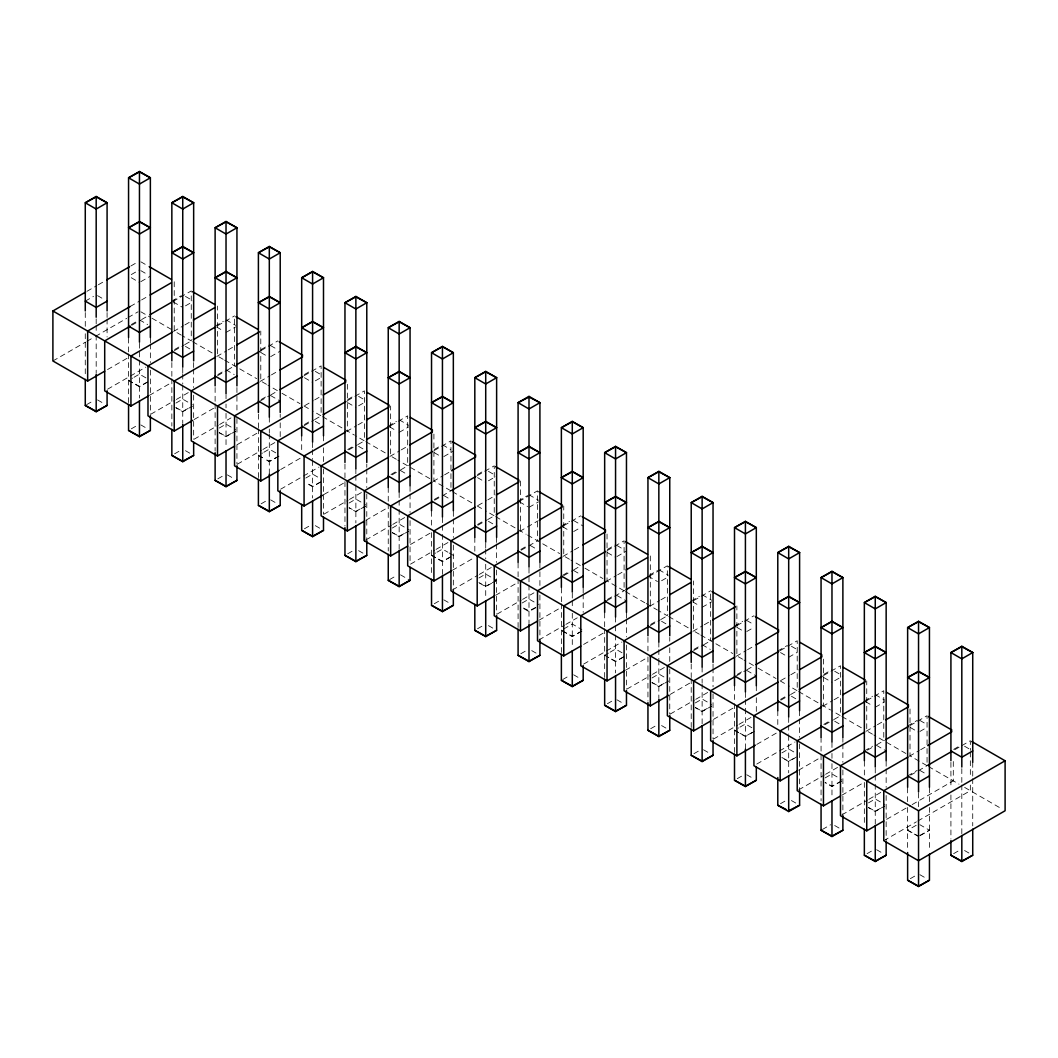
<?xml version="1.0" encoding="UTF-8"?>
<svg xmlns="http://www.w3.org/2000/svg" width="1058" height="1058" viewBox="0 0 1058 1058"><rect width="100%" height="100%" fill="white"/><g stroke="black" fill="none" stroke-linecap="round" stroke-linejoin="round"><path stroke-width="0.75" stroke-dasharray="5 3.75" d="M86.954 291.32L96.886 285.594M98.315 284.774L103.988 281.494M130.954 265.928L138.043 261.829M85.275 301.146L93.461 296.425M131.285 274.591L139.458 269.869M140.833 281.666L150.368 276.164M130.24 306.476L140.172 300.75M141.587 299.93L148.675 295.83M52.9 360.963L85.539 342.118M86.954 341.311L94.056 337.211M95.471 336.391L126.695 318.365M128.111 317.545L138.043 311.806M131.285 324.568L138.095 320.627M171.846 301.146L181.381 295.645M131.655 325.335L140.185 320.415M141.587 319.595L148.689 315.496M172.811 301.57L191.26 290.924L191.26 340.901L182.743 335.981M185.467 305.868L192.292 301.94M107.532 369.573L128.825 357.273M173.512 331.471L183.444 325.732M184.872 324.912L191.961 320.812M174.57 349.55L181.381 345.622M215.118 326.142L223.304 321.42M107.546 389.238L145.859 367.113M174.239 350.727L184.171 345.001M184.872 344.591L191.974 340.491M217.512 325.745L234.545 315.906M86.637 404.645L93.461 400.718M132.647 382.811L128.56 380.444L132.647 378.09M134.009 377.296L139.458 374.148L147.644 378.87M226.028 332.437L235.564 326.922M147.644 382.017L139.458 386.739L134.009 383.591M149.39 395.375L172.11 382.255M216.797 356.453L226.729 350.727M228.144 349.907L235.246 345.807M217.842 374.545L223.304 371.398M261.128 349.55L269.314 344.829M150.818 414.22L174.94 400.294M176.369 399.474L189.131 392.108M217.525 375.722L226.743 370.393M227.457 369.983L235.26 365.473M260.784 350.74L277.831 340.901M131.285 428.847L138.095 424.919M175.932 403.072L182.743 399.144L192.292 404.645M270.676 356.639L280.211 351.124M194.09 419.55L215.382 407.251M260.083 381.449L270.015 375.709M271.43 374.889L277.103 371.609M261.128 399.527L266.576 396.38M304.413 374.545L312.586 369.824M194.103 439.215L218.226 425.29M219.641 424.47L231.001 417.91M260.083 401.114L270.028 395.375M270.729 394.978L277.831 390.878L267.886 385.138M304.069 375.722L321.116 365.883L321.116 415.86L312.586 410.94M174.57 453.842L181.381 449.901M219.218 428.067L226.028 424.126L235.564 429.641M315.324 380.84L320.772 377.693M237.376 444.532L258.668 432.233M304.783 405.611L313.3 400.704M314.715 399.884L321.804 395.785M304.413 424.522L311.224 420.581M347.698 399.527L354.509 395.599M237.389 464.197L261.511 450.272M262.926 449.452L275.702 442.085M304.082 425.7L314.014 419.96M314.715 419.55L321.817 415.45M347.355 400.718L364.388 390.878L364.388 440.855L355.872 435.936M217.842 478.824L223.304 475.677M262.49 457.77L258.403 455.416L262.49 453.049M263.852 452.269L269.314 449.121L278.849 454.623M358.596 405.822L365.42 401.895M278.849 456.196L269.314 461.711L263.852 458.564M280.661 469.527L301.953 457.228M346.64 431.426L356.572 425.686M358.001 424.866L365.089 420.767M347.698 449.505L354.509 445.577M388.246 426.096L396.433 421.375M280.661 489.193L318.987 467.067M348.783 449.862L357.3 444.955M358.001 444.545L365.103 440.445M390.64 425.7L407.674 415.86L407.674 465.837L397.729 460.098M261.128 503.82L266.576 500.672M305.775 478.044L312.586 474.103L320.772 478.824M399.157 432.391L408.692 426.877M320.772 481.972L312.586 486.693L305.775 482.765M323.933 494.509L345.225 482.21M389.926 456.408L399.858 450.682M401.273 449.862L408.375 445.762M390.971 474.5L396.433 471.352M434.256 449.505L441.067 445.577M323.946 514.175L348.069 500.249M349.497 499.429L362.259 492.063M392.068 474.857L399.898 470.334M400.585 469.937L408.401 465.414M433.912 450.695L450.959 440.855L450.959 490.833L433.912 480.993L433.912 431.016M304.413 528.802L311.224 524.874M349.061 503.026L355.872 499.098L365.42 504.6M443.805 456.593L453.34 451.078M365.804 520.311L387.149 507.999M433.211 481.403L443.143 475.664M444.558 474.844L451.66 470.744M434.256 499.482L441.067 495.554M477.542 474.5L485.715 469.778M365.817 539.99L391.354 525.244M392.769 524.424L405.545 517.045M434.626 500.249L451.66 490.423M477.198 475.677L494.245 465.837L494.245 515.815L485.715 510.895M347.698 553.797L354.509 549.856M392.333 528.021L399.157 524.08L408.692 529.595M488.439 480.795L496.625 476.074M410.504 544.486L431.796 532.187M477.912 505.565L486.429 500.659M487.844 499.839L494.932 495.739M477.542 524.477L484.352 520.536M518.089 501.056L527.638 495.554M410.517 564.152L434.64 550.226M436.055 549.406L448.83 542.04M477.912 525.244L487.143 519.914M487.844 519.504L494.946 515.405M519.068 501.479L537.517 490.833L537.517 540.81M389.609 579.572L396.433 575.631M435.618 557.725L431.532 555.371L435.618 553.003M436.98 552.223L442.442 549.076L447.891 552.223M529 507.351L538.548 501.849M450.615 556.944L442.442 561.666L436.98 558.518M452.361 570.288L475.082 557.182M519.769 531.38L538.218 520.721M520.827 549.459L526.276 546.312M561.375 526.051L569.561 521.329M452.374 589.967L477.925 575.221M479.34 574.401L492.115 567.022M521.197 550.226L538.231 540.4M563.755 525.654L580.802 515.815M434.256 603.774L441.067 599.833M478.904 577.999L485.715 574.058L496.625 580.353L485.715 586.648L478.904 582.72M573.648 531.552L580.458 527.625M495.647 595.284L518.354 582.164M563.054 556.363L572.986 550.636M574.401 549.816L580.075 546.536M562.737 575.235L569.561 571.307M607.385 549.459L615.558 544.738M497.075 614.129L521.197 600.203M522.626 599.383L533.973 592.837M563.769 575.631L573 570.302M573.701 569.892L580.802 565.792L570.857 560.052M607.041 550.649L624.088 540.81L624.088 590.787L607.041 580.948L607.041 530.971M477.542 628.756L484.352 624.828M522.189 602.981L529 599.053L538.548 604.554M616.933 556.548L626.468 551.033M535.811 607.702L529 611.643L522.189 607.702M538.932 620.266L561.639 607.16M606.34 581.358L616.272 575.618M617.687 574.798L624.775 570.698M607.385 599.436L614.195 595.509M649.308 575.235L657.481 570.513M538.945 639.945L564.483 625.199M565.898 624.379L577.258 617.819M607.054 600.613L624.789 590.377M648.911 576.451L667.36 565.792L667.36 615.769L658.843 610.85M520.827 653.751L527.638 649.81M581.821 631.123L572.285 636.625L561.375 630.33L572.285 624.035L581.821 629.55M661.567 580.749L669.754 576.028M583.632 644.441L604.925 632.142M649.612 606.34L659.544 600.613M660.972 599.793L668.061 595.694M650.67 624.432L657.481 620.491M691.218 601.01L699.404 596.289M583.646 664.107L621.959 641.994M650.339 625.609L660.271 619.869M660.972 619.459L668.074 615.359M693.612 600.627L710.645 590.787M562.737 679.527L569.561 675.586M604.66 655.325L608.747 657.534L604.66 655.325L608.747 652.958M610.109 652.178L615.558 649.03L623.744 653.751M702.128 607.305L711.664 601.804M623.744 656.899L615.558 661.62L610.109 658.473M625.49 670.243L648.21 657.137M692.897 631.335L702.829 625.595M704.244 624.775L711.346 620.676M693.942 649.414L699.404 646.266M734.503 626.005L742.676 621.284M626.918 689.102L651.04 675.176M652.469 674.356L665.231 666.976M693.625 650.591L702.843 645.261M703.557 644.851L711.36 640.355M736.884 625.609L753.931 615.769M607.385 703.729L614.195 699.788M652.032 677.953L658.843 674.012L665.667 677.953M746.776 631.507L753.587 627.579M670.19 694.418L691.482 682.119M736.183 656.317L746.115 650.591M747.53 649.771L753.203 646.491M737.228 674.409L742.676 671.261M777.789 650.987L787.324 645.486M670.203 714.084L694.326 700.158M695.741 699.338L708.516 691.972M736.183 675.996L746.128 670.256M746.829 669.846L753.931 665.746L743.986 660.007M780.169 650.604L797.216 640.764L797.216 690.742L788.686 685.822M650.67 728.711L657.481 724.783M695.318 702.935L702.128 699.007L711.664 704.509M788.686 657.283L796.872 652.561M713.476 719.4L733.353 707.934M780.883 680.492L789.4 675.573M790.815 674.753L797.904 670.653M780.513 699.391L787.324 695.463M823.798 674.409L831.972 669.688M713.489 739.079L737.611 725.153M739.026 724.333L751.802 716.954M780.897 700.158L790.114 694.828M790.815 694.432L797.917 690.332M823.455 675.586L840.488 665.746L840.488 715.724L831.972 710.804M693.942 753.706L699.404 750.558M738.59 732.652L734.503 730.285L738.59 727.93M739.952 727.137L745.414 723.989L754.949 729.504M834.696 680.704L842.882 675.983M756.761 744.396L778.053 732.096M822.74 706.294L832.672 700.568M834.101 699.748L841.189 695.648M823.798 724.386L830.609 720.445M864.346 700.965L872.533 696.243M756.761 764.061L795.087 741.949M824.883 724.743L833.4 719.824M834.101 719.414L841.203 715.314M866.74 700.581L883.774 690.742L883.774 740.719L873.829 734.979M737.228 778.688L742.676 775.54M781.875 752.912L788.686 748.985L796.872 753.706M875.257 707.26L884.792 701.758M798.618 770.198L821.325 757.092M866.026 731.29L875.958 725.55M877.373 724.73L884.475 720.63M864.346 750.942L872.533 746.221M907.632 725.96L917.167 720.445M798.631 789.876L824.169 775.13M825.597 774.311L838.359 766.931M867.454 750.135L875.971 745.216M876.685 744.806L884.488 740.309M910.012 725.563L927.059 715.724L927.059 765.701L910.012 755.862L910.012 705.884M780.513 803.683L787.324 799.742M825.161 777.908L831.972 773.967L841.52 779.481M919.905 731.462L926.715 727.534M841.52 781.055L831.972 786.557L825.161 782.629M841.904 795.193L863.196 782.894M909.311 756.272L919.243 750.545M920.658 749.725L927.76 745.625M907.632 775.937L917.167 770.422M953.642 749.368L960.452 745.44M841.917 814.858L867.454 800.112M868.869 799.293L881.645 791.926M910.726 775.13L927.76 765.291M954.713 749.738L960.4 746.445M961.815 745.639L970.345 740.719L970.345 750.386M822.436 829.459L830.609 824.737M868.433 802.89L875.257 798.962L884.792 804.464M886.604 819.355L910.726 805.429M912.141 804.609L953.298 780.857M883.774 840.674L916.413 821.828M917.828 821.008L970.345 790.696L970.345 784.242M867.071 853.661L872.533 850.513M918.542 836.534L907.632 830.239L918.542 823.944M919.905 835.754L929.44 830.239L919.905 824.737M910.356 878.643L917.167 874.715M953.642 853.661L960.452 849.719M147.644 381.925L139.458 386.355L134.009 383.393M278.849 456.157L269.314 461.314L263.852 458.365M320.772 481.879L312.586 486.31L305.775 482.62M450.615 556.839L442.442 561.269L436.98 558.32M496.625 580.353L485.715 586.264L478.904 582.574M581.821 631.071L572.285 636.242L561.375 630.33M623.744 656.793L615.558 661.224L610.109 658.274M841.52 781.002L831.972 786.173L825.161 782.484M919.905 835.41L929.44 830.239M535.811 607.385L529 610.797L522.189 607.385M128.56 380.444L132.647 382.665M175.932 407.647L182.743 411.337L192.292 406.179L182.743 411.734L175.932 407.793M219.218 432.643L226.028 436.332L235.564 431.161L226.028 436.716L219.218 432.788M258.403 455.416L262.49 457.625M392.333 532.597L399.157 536.287L408.692 531.116L399.157 536.671L392.333 532.743M431.532 555.371L435.618 557.579M652.032 682.529L658.843 686.219L668.391 681.048L658.843 686.602L652.032 682.675M695.318 707.511L702.128 711.201L711.664 706.03L702.128 711.598L695.318 707.657M734.503 730.285L738.59 732.506M739.952 733.234L745.414 736.196L754.949 731.025L745.414 736.58L739.952 733.432M781.875 757.488L788.686 761.178L796.872 756.748L788.686 761.575L781.875 757.634M868.433 807.466L875.257 811.155L884.792 805.984L875.257 811.552L868.433 807.611M907.632 830.239L918.542 836.151M140.859 261.815L147.803 265.836M140.833 270.65L147.644 274.591M185.467 296.425L193.654 301.146M226.028 319.847L235.564 325.348M270.676 345.622L277.487 349.55M315.324 371.398L320.772 374.545M358.596 396.38L366.782 401.101M399.157 419.801L408.692 425.303M442.442 444.783L450.615 449.505M488.439 471.352L495.263 475.28M529 494.76L538.548 500.275M573.648 520.536L583.183 526.051M616.933 545.531L623.744 549.459M658.843 569.733L668.391 575.235M702.128 594.715L711.664 600.23M746.776 620.491L753.587 624.432M791.424 646.266L796.872 649.414M834.696 671.261L841.52 675.189M875.257 694.67L884.792 700.184M919.905 720.445L926.715 724.386M964.539 746.221L971.363 750.162M131.285 277.738L139.458 282.46M173.208 301.94L182.743 307.442M216.48 326.922L223.304 330.863M261.128 352.698L266.576 355.845M304.413 377.693L312.586 382.414M347.698 402.675L355.872 407.396M389.609 426.877L396.433 430.818M434.256 452.652L441.067 456.593M477.542 477.647L485.715 482.369M519.452 501.849L527.638 506.57M562.737 526.831L569.561 530.772M607.385 552.607L615.558 557.328M647.946 576.028L657.481 581.53M692.58 601.804L699.404 605.731M737.228 627.579L742.676 630.727M780.513 652.561L787.324 656.502M823.798 677.556L831.972 682.278M865.709 701.758L872.533 705.686M910.356 727.534L918.542 732.255M140.859 311.793L150.593 317.413M151.982 318.22L171.449 329.461M181.328 335.161L174.226 331.061L174.226 281.084M192.649 341.694L213.359 353.663M223.185 359.323L217.512 356.043L217.512 306.066M224.613 360.143L256.644 378.645M266.471 384.319L260.784 381.039L260.784 331.061M281.97 393.272L299.93 403.627M304.069 406.021L311.171 410.12M322.492 416.667L354.456 435.116M365.777 441.649L386.487 453.604M396.314 459.278L390.64 455.998L390.64 406.021M410.438 467.438L429.773 478.6M452.335 491.626L473.058 503.582M477.198 505.975L484.299 510.075M495.62 516.621L526.157 534.25M527.585 535.07L559.616 553.559M569.442 559.232L563.755 555.953L563.755 505.975M584.942 568.186L602.901 578.554M625.463 591.581L644.798 602.743M646.187 603.536L657.428 610.03M668.749 616.576L689.459 628.531M699.285 634.205L693.612 630.925L693.612 580.948M700.713 635.025L732.744 653.513M742.571 659.187L736.884 655.907L736.884 605.93M758.07 668.14L776.03 678.509M780.169 680.902L787.271 685.002M798.592 691.535L830.556 709.984M841.877 716.517L862.587 728.486M872.414 734.159L866.74 730.88L866.74 680.902M886.538 742.306L905.873 753.468M928.435 766.495L958.984 784.137M964.658 787.416L1002.323 809.158M97.548 295.645L104.358 299.573M139.458 319.847L147.644 324.568M185.467 346.402L190.929 349.55M226.028 369.824L234.202 374.545M270.676 395.599L280.211 401.101M315.324 421.375L320.772 424.522M358.596 446.357L364.058 449.505M400.519 470.559L407.33 474.5M443.805 495.554L450.615 499.482M488.439 521.329L495.263 525.257M530.362 545.531L537.173 549.459M573.648 570.513L580.458 574.454M616.933 595.509L626.468 601.01M661.567 621.284L667.029 624.432M702.128 644.692L710.302 649.414M746.776 670.468L756.311 675.983M791.424 696.243L796.872 699.391M834.696 721.239L840.158 724.386M876.619 745.44L884.792 750.162M919.905 770.422L926.715 774.363M449.253 553.003L453.34 555.371M964.539 850.513L971.363 854.441M97.548 399.924L104.358 403.865M140.833 424.919L147.644 428.847M185.467 450.695L190.929 453.842M227.391 474.897L234.202 478.824M270.676 499.879L277.487 503.82M315.324 525.654L320.772 528.802M358.596 550.649L364.058 553.797M400.519 574.851L408.692 579.572M443.805 599.833L450.615 603.774M488.439 625.609L495.263 629.55M531.724 650.604L537.173 653.751M573.648 674.806L580.458 678.733M616.933 699.788L623.744 703.729M661.567 725.563L667.029 728.711M703.491 749.765L710.302 753.706M746.776 774.76L753.587 778.688M791.424 800.536L796.872 803.683M834.696 825.518L841.52 829.459M876.619 849.719L883.43 853.661M919.905 874.715L926.715 878.643M972.725 762.355L972.725 777.022M972.725 778.648L972.725 825.901M970.345 752L970.345 777.789M961.815 768.65L961.815 783.317M961.815 784.943L961.815 833.823M953.298 761.509L953.298 780.857M950.917 762.355L950.917 788.422M950.917 794.942L950.917 838.941M929.44 787.879L929.44 802.004M929.44 807.426L929.44 850.883M918.542 792.984L918.542 808.841M907.632 787.879L907.632 802.004M907.632 807.426L907.632 850.883M886.154 761.257L886.154 767.777M886.154 768.875L886.154 787.324M886.154 795.471L886.154 840.568M875.257 768.002L875.257 774.072M875.257 775.17L875.257 783.317M875.257 784.295L875.257 824.486M864.346 761.257L864.346 777.022M864.346 782.444L864.346 825.901M842.882 737.36L842.882 742.253M842.882 743.88L842.882 762.342M842.882 769.946L842.882 813.946M831.972 742.478L831.972 747.9M831.972 753.441L831.972 758.322M831.972 763.651L831.972 797.877M823.455 659.134L823.455 705.884M821.061 737.36L821.061 800.906M799.597 710.751L799.597 717.258M799.597 718.898L799.597 737.347M799.597 743.867L799.597 788.964M788.686 717.483L788.686 724.095M788.686 725.193L788.686 734.318M788.686 735.403L788.686 772.882M777.789 710.751L777.789 727.573M756.311 685.756L756.311 692.276M756.311 697.698L756.311 711.822M745.414 692.501L745.414 699.007M745.414 699.55L745.414 708.344M745.414 708.794L745.414 749.077M734.503 685.756L734.503 702.591M734.503 703.676L734.503 752.569M713.039 664.027L713.039 667.281M713.039 667.823L713.039 686.84M713.039 693.889L713.039 738.987M710.645 594.001L710.645 640.764M702.128 667.069L702.128 673.576M702.128 679.011L702.128 682.714M702.128 683.799L702.128 724.095M691.218 664.027L691.218 677.596M691.218 678.694L691.218 727.573M669.754 637.405L669.754 641.201M669.754 647.721L669.754 661.845M669.754 668.907L669.754 713.991M658.843 642.074L658.843 648.594M658.843 649.572L658.843 659.346M658.843 659.994L658.843 697.923M650.326 555.953L650.326 605.93M647.946 637.405L647.946 650.974M647.946 656.965L647.946 700.951M626.468 612.952L626.468 617.846M626.468 618.943L626.468 636.863M626.468 645.01L626.468 689.009M615.558 617.092L615.558 633.914M615.558 635.012L615.558 672.928M604.66 612.952L604.66 627.619M604.66 628.716L604.66 677.596M583.183 587.97L583.183 592.85M583.183 593.948L583.183 612.41M572.285 593.075L572.285 599.595M572.285 600.693L572.285 607.742M572.285 613.283L572.285 647.946M561.375 587.97L561.375 602.095M561.375 603.721L561.375 652.614M539.911 562.975L539.911 587.415M539.911 595.032L539.911 640.659M529 568.093L529 583.937M529 585.034L529 622.95M520.483 480.993L520.483 530.971M518.089 562.975L518.089 577.113M518.089 578.739L518.089 627.619M496.625 537.451L496.625 542.873M496.625 543.971L496.625 562.433M496.625 570.037L496.625 614.037M485.715 543.098L485.715 547.991M485.715 549.089L485.715 558.862M485.715 564.284L485.715 597.968M474.817 537.451L474.817 552.117M453.34 511.371L453.34 517.891M453.34 518.989L453.34 537.438M453.34 545.055L453.34 589.055M442.442 517.666L442.442 524.186M442.442 525.284L442.442 533.43M442.442 534.409L442.442 574.6M431.532 511.371L431.532 527.135M431.532 532.558L431.532 576.015M410.054 486.389L410.054 492.367M410.054 493.993L410.054 512.456M410.054 520.602L410.054 564.059M399.157 492.592L399.157 499.204M399.157 500.289L399.157 508.435M399.157 509.414L399.157 549.618M388.246 487.474L388.246 502.682M388.246 503.767L388.246 551.02M366.782 464.118L366.782 467.371M366.782 469.011L366.782 487.46M366.782 493.98L366.782 539.077M355.872 468.787L355.872 474.209M355.872 475.306L355.872 484.432M355.872 485.516L355.872 522.996M347.355 384.266L347.355 402M347.355 403.601L347.355 431.016M344.961 464.118L344.961 526.038M323.497 435.87L323.497 442.389M323.497 447.812L323.497 461.936M323.497 468.998L323.497 492.896M323.497 494.536L323.497 514.082M312.586 442.614L312.586 449.134M312.586 449.663L312.586 459.436M312.586 460.534L312.586 498.014M301.689 435.87L301.689 452.705M280.211 414.141L280.211 417.394M280.211 422.83L280.211 436.954M269.314 417.183L269.314 423.703M269.314 429.032L269.314 432.828M269.314 433.912L269.314 474.209M258.403 414.141L258.403 427.71M258.403 428.807L258.403 477.687M236.939 387.519L236.939 411.959M236.939 418.479L236.939 464.105M234.545 319.132L234.545 365.883M226.028 394.793L226.028 398.707M226.028 404.037L226.028 407.833M226.028 413.374L226.028 448.037M215.118 387.519L215.118 402.728M215.118 403.812L215.118 451.078M193.654 362.537L193.654 367.959M193.654 369.057L193.654 387.506M193.654 395.123L193.654 439.123M182.743 368.184L182.743 373.725M182.743 374.162L182.743 384.028M182.743 385.125L182.743 423.041M171.846 362.537L171.846 377.203M171.846 378.83L171.846 426.083M150.368 338.084L150.368 342.964M150.368 344.062L150.368 362.524M150.368 370.141L150.368 414.128M139.458 343.189L139.458 359.046M139.458 360.143L139.458 398.059M128.56 338.084L128.56 352.208M128.56 353.835L128.56 402.728M107.083 312.56L107.083 317.44M107.083 319.08L107.083 336.999M96.185 318.855L96.185 324.184M96.185 325.375L96.185 333.958M96.185 335.148L96.185 373.064M85.275 312.56L85.275 327.226M85.275 333.746L85.275 376.106M365.42 506.174L355.872 511.688L349.061 507.747L355.872 511.292L365.42 506.134"/><path stroke-width="1.5" d="M407.674 546.113L390.64 555.953L364.388 540.81L364.468 521.091L347.355 530.971L321.116 515.815L321.116 465.837L345.239 451.911M107.083 310.933L107.083 202.766L96.185 196.471L85.275 202.766L85.275 310.933M150.368 337.542L150.368 177.784L139.458 171.489L128.56 177.784L128.56 337.542M128.56 227.761L139.458 221.466L150.368 227.761L139.458 234.056L128.56 227.761L139.458 221.849L150.368 227.761M193.654 360.91L193.654 202.766L182.743 196.471L171.846 202.766L171.846 360.91M104.702 371.199L87.655 381.039L52.9 360.963L52.9 310.986L85.539 292.14M106.818 279.854L129.526 266.748M171.846 252.743L182.743 246.448L193.654 252.743L182.743 259.038L171.846 252.743L182.743 246.845L193.654 252.743M236.939 385.892L236.939 227.761L226.028 221.466L215.118 227.761L215.118 385.892M107.083 301.146L96.185 307.442L85.275 301.146M130.24 306.476L87.655 331.061L87.655 381.039M150.104 295.01L171.383 282.724M130.24 326.155L104.702 340.901L104.702 390.878L130.941 406.021L147.988 396.181M150.104 314.689L171.396 302.39M215.118 277.738L226.028 271.443L236.939 277.738L226.028 284.033L215.118 277.738L226.028 271.827L236.939 277.738M280.211 412.514L280.211 252.743L269.314 246.448L258.403 252.743L258.403 412.514M150.368 326.142L139.458 332.437L128.56 326.142M172.097 332.291L130.941 356.043L130.941 406.021M193.389 320.005L214.668 307.706M172.11 351.957L147.988 365.883L147.988 415.86L174.226 431.016L192.675 420.37M193.389 339.671L214.681 327.385M258.403 302.72L269.314 296.425L280.211 302.72L269.314 309.015L258.403 302.72L269.314 296.822L280.211 302.72M323.497 435.87L323.497 277.738L312.586 271.443L301.689 277.738L301.689 435.87M193.654 351.124L182.743 357.419L171.846 351.124M85.275 379.359L85.275 405.439L96.185 411.734L107.083 405.439L107.083 390.772M215.382 357.273L174.226 381.039L174.226 431.016M236.661 344.987L259.369 331.881M215.396 376.952L191.26 390.878L191.26 440.855L217.512 455.998L234.545 446.159M236.675 364.666L259.382 351.547M301.689 327.716L312.586 321.42L323.497 327.716L312.586 334.011L301.689 327.716L312.586 321.804L323.497 327.716M366.782 462.491L366.782 302.72L355.872 296.425L344.961 302.72L344.961 462.491M236.939 376.119L226.028 382.414L215.118 376.119M128.56 404.354L128.56 430.421L139.458 436.716L150.368 430.421L150.368 415.754M258.655 382.269L217.512 406.021L217.512 455.998M279.947 369.983L302.654 356.863M258.668 401.934L234.545 415.86L234.545 465.837L260.784 480.993L279.233 470.347M279.947 389.648L302.667 376.542M344.961 352.698L355.872 346.402L366.782 352.698L355.872 358.993L344.961 352.698L355.872 346.799L366.782 352.698M410.054 485.847L410.054 327.716L399.157 321.42L388.246 327.716L388.246 487.474M280.211 401.101L269.314 407.396L258.403 401.101M171.846 429.336L171.846 455.416L182.743 461.711L193.654 455.416L193.654 442.376M301.94 407.251L260.784 431.016L260.784 480.993M323.232 394.965L345.94 381.859M301.953 426.929L277.831 440.855L277.831 490.833L304.069 505.975L322.518 495.329M323.245 414.63L345.94 401.524M388.246 377.693L399.157 371.398L410.054 377.693L399.157 383.988L388.246 377.693L399.157 371.781L410.054 377.693M453.34 510.842L453.34 352.698L442.442 346.402L431.532 352.698L431.532 510.842M323.497 426.096L312.586 432.391L301.689 426.096M215.118 452.705L215.118 480.398L226.028 486.693L236.939 480.398L236.939 465.732M345.225 432.246L304.069 455.998L304.069 505.975M366.504 419.947L389.212 406.841M366.518 439.625L389.225 426.519M431.532 402.675L442.442 396.38L453.34 402.675L442.442 408.97L431.532 402.675L442.442 396.776L453.34 402.675M496.625 537.451L496.625 377.693L485.715 371.398L474.817 377.693L474.817 537.451M366.782 451.078L355.872 457.373L344.961 451.078M258.403 479.314L258.403 505.393L269.314 511.688L280.211 505.393L280.211 490.727M388.511 457.228L347.355 480.993L52.9 310.986M409.79 444.942L432.497 431.836M907.896 776.757L883.774 790.696L883.774 840.674L918.542 860.736L1005.1 810.759L1005.1 760.781L918.542 810.759L364.388 490.833L388.564 476.88M409.803 464.607L432.51 451.501M474.817 427.67L485.715 421.375L496.625 427.67L485.715 433.965L474.817 427.67L485.715 421.758L496.625 427.67M539.911 562.446L539.911 402.675L529 396.38L518.089 402.675L518.089 562.446M410.054 476.074L399.157 482.369L388.246 476.074M301.689 504.309L301.689 530.375L312.586 536.671L323.497 530.375L323.497 517.349M431.783 482.223L390.64 505.975L390.64 555.953M451.66 470.744L475.783 456.818M431.796 501.889L407.674 515.815L407.674 565.792L433.912 580.948L450.959 571.108M451.66 490.423L475.796 476.497M518.089 452.652L529 446.357L539.911 452.652L529 458.947L518.089 452.652L529 446.754L539.911 452.652M583.183 587.428L583.183 427.67L572.285 421.375L561.375 427.67L561.375 587.428M453.34 501.056L442.442 507.351L431.532 501.056M344.961 527.664L344.961 555.371L355.872 561.666L366.782 555.371L366.782 540.704M475.068 507.205L433.912 530.971L433.912 580.948M496.361 494.919L519.055 481.813M475.082 526.884L450.959 540.81L450.959 590.787L477.198 605.93L494.245 596.09M496.361 514.598L519.068 501.479M561.375 477.647L572.285 471.352L583.183 477.647L572.285 483.942L561.375 477.647L572.285 471.736L583.183 477.647M626.468 612.423L626.468 452.652L615.558 446.357L604.66 452.652L604.66 612.423M496.625 526.051L485.715 532.346L474.817 526.051M388.246 554.286L388.246 580.353L399.157 586.648L410.054 580.353L410.054 567.326M518.354 532.2L477.198 555.953L477.198 605.93M539.633 519.901L562.34 506.795M518.367 551.866L494.245 565.792L494.245 615.769L520.483 630.925L537.517 621.086M539.646 539.58L562.353 526.474M604.66 502.629L615.558 496.334L626.468 502.629L615.558 508.924L604.66 502.629L615.558 496.731L626.468 502.629M669.754 635.779L669.754 477.647L658.843 471.352L647.946 477.647L647.946 635.779M539.911 551.033L529 557.328L518.089 551.033M431.532 579.268L431.532 605.348L442.442 611.643L453.34 605.348L453.34 590.681M561.639 557.182L520.483 580.948L520.483 630.925M582.918 544.896L605.626 531.79M561.639 576.861L537.517 590.787L537.517 640.764L563.755 655.907L580.802 646.068M582.918 564.575L605.639 551.456M647.946 527.625L658.843 521.329L669.754 527.625L658.843 533.92L647.946 527.625L658.843 521.713L669.754 527.625M713.039 662.401L713.039 502.629L702.128 496.334L691.218 502.629L691.218 662.401M583.183 576.028L572.285 582.323L561.375 576.028M474.817 604.263L474.817 630.33L485.715 636.625L496.625 630.33L496.625 615.663M606.34 581.358L563.755 605.93L563.755 655.907M626.204 569.878L647.483 557.592M606.34 601.023L580.802 615.769L580.802 665.746L607.041 680.902L624.088 671.063M626.204 589.557L647.496 577.258M691.218 552.607L702.128 546.312L713.039 552.607L702.128 558.902L691.218 552.607L702.128 546.708L713.039 552.607M756.311 685.756L756.311 527.625L745.414 521.329L734.503 527.625L734.503 685.756M626.468 601.01L615.558 607.305L604.66 601.01M518.089 629.245L518.089 655.325L529 661.62L539.911 655.325L539.911 640.659M648.197 607.16L607.041 630.925L607.041 680.902M669.489 594.874L690.768 582.588M648.21 626.825L624.088 640.764L624.088 690.742L650.326 705.884L668.775 695.238M669.489 614.553L690.781 602.253M734.503 577.602L745.414 571.307L756.311 577.602L745.414 583.897L734.503 577.602L745.414 571.69L756.311 577.602M799.597 710.751L799.597 552.607L788.686 546.312L777.789 552.607L777.789 710.751M669.754 626.005L658.843 632.3L647.946 626.005M561.375 654.241L561.375 680.307L572.285 686.602L583.183 680.307L583.183 665.641M691.482 632.155L650.326 655.907L650.326 705.884M712.761 619.856L735.469 606.75M691.496 651.821L667.36 665.746L667.36 715.724L693.612 730.88L710.645 721.04M712.775 639.535L735.482 626.429M777.789 602.584L788.686 596.289L799.597 602.584L788.686 608.879L777.789 602.584L788.686 596.686L799.597 602.584M842.882 737.36L842.882 577.602L831.972 571.307L821.061 577.602L821.061 737.36M713.039 650.987L702.128 657.283L691.218 650.987M604.66 679.223L604.66 705.302L615.558 711.598L626.468 705.302L626.468 690.636M734.755 657.137L693.612 680.902L693.612 730.88M756.047 644.851L778.754 631.745M734.768 676.803L710.645 690.742L710.645 740.719L736.884 755.862L755.333 745.216M756.047 664.53L778.767 651.411M821.061 627.579L831.972 621.284L842.882 627.579L831.972 633.874L821.061 627.579L831.972 621.668L842.882 627.579M886.154 760.728L886.154 602.584L875.257 596.289L864.346 602.584L864.346 760.728M756.311 675.983L745.414 682.278L734.503 675.983M647.946 702.591L647.946 730.285L658.843 736.58L669.754 730.285L669.754 715.618M778.04 682.132L736.884 705.884L736.884 755.862M799.332 669.833L822.04 656.727M778.053 701.798L753.931 715.724L753.931 765.701L780.169 780.857L797.216 771.018M799.332 689.512L822.04 676.393M864.346 652.561L875.257 646.266L886.154 652.561L875.257 658.856L864.346 652.561L875.257 646.663L886.154 652.561M929.44 787.337L929.44 627.579L918.542 621.284L907.632 627.579L907.632 787.337M799.597 700.965L788.686 707.26L777.789 700.965M691.218 729.2L691.218 755.28L702.128 761.575L713.039 755.28L713.039 740.613M821.325 707.114L780.169 730.88L780.169 780.857M842.604 694.828L865.312 681.722M821.339 726.78L797.216 740.719L797.216 790.696L823.455 805.839L840.488 796M842.618 714.507L865.325 701.388M907.632 677.556L918.542 671.261L929.44 677.556L918.542 683.852L907.632 677.556L918.542 671.645L929.44 677.556M972.725 762.355L972.725 652.561L961.815 646.266L950.917 652.561L950.917 760.728M842.882 725.96L831.972 732.255L821.061 725.96M734.503 754.195L734.503 780.262L745.414 786.557L756.311 780.262L756.311 767.222M864.611 732.11L823.455 755.862L823.455 805.839M885.89 719.81L908.597 706.704M864.611 751.775L840.488 765.701L840.488 815.678L866.74 830.834L883.774 820.995M885.903 739.489L908.61 726.37M886.154 750.942L875.257 757.237L864.346 750.942M777.789 777.551L777.789 805.257L788.686 811.552L799.597 805.257L799.597 790.59M907.883 757.092L866.74 780.857L866.74 830.834M927.76 745.625L951.883 731.7M927.76 765.291L951.896 751.365M929.44 775.937L918.542 782.232L907.632 775.937M972.725 750.942L961.815 757.237L950.917 750.942M821.061 804.173L821.061 830.239L831.972 836.534L842.882 830.239L842.882 815.573M864.346 829.155L864.346 855.234L875.257 861.529L886.154 855.234L886.154 842.194M907.632 852.523L907.632 880.216L918.542 886.511L929.44 880.216L929.44 854.15M950.917 840.568L950.917 855.234L961.815 861.529L972.725 855.234L972.725 829.155M364.388 490.833L364.388 540.81M107.083 405.439L96.185 411.337L85.275 405.439M150.368 430.421L139.458 436.332L128.56 430.421M193.654 455.416L182.743 461.314L171.846 455.416M227.391 485.569L236.939 480.398M280.211 505.393L269.314 511.292L258.403 505.393M323.497 530.375L312.586 536.287L301.689 530.375M366.782 555.371L355.872 561.269L344.961 555.371M410.054 580.353L399.157 586.264L388.246 580.353M442.442 611.246L453.34 605.348M496.625 630.33L485.715 636.242L474.817 630.33M539.911 655.325L529 661.224L518.089 655.325M583.183 680.307L572.285 686.219L561.375 680.307M626.468 705.302L615.558 711.201L604.66 705.302M660.205 735.455L669.754 730.285M713.039 755.28L702.128 761.178L691.218 755.28M756.311 780.262L745.414 786.173L734.503 780.262M842.882 830.239L831.972 836.151L821.061 830.239M886.154 855.234L875.257 861.133L864.346 855.234M972.725 855.234L961.815 861.133L950.917 855.234M918.542 886.115L929.44 880.216M788.686 810.719L799.597 805.257M777.789 805.257L785.962 809.357M215.118 480.398L226.028 486.31M431.532 605.348L441.067 610.506M647.946 730.285L658.843 736.196M907.632 880.216L917.167 885.387M364.468 490.793L347.355 480.993L347.355 530.971M149.191 266.629L171.449 279.471M192.649 291.717L214.748 304.479M235.934 316.712L258.033 329.461M279.206 341.694L302.694 355.25M323.867 367.483L345.966 380.245M367.152 392.465L389.251 405.227M410.438 417.46L432.537 430.222M452.335 441.649L475.822 455.204M495.62 466.644L519.094 480.2M538.906 491.626L562.38 505.182M582.178 516.608L605.665 530.164M625.463 541.603L647.562 554.366M668.749 566.585L690.848 579.348M712.034 591.581L734.133 604.343M755.306 616.563L778.794 630.118M799.967 642.351L822.066 655.114M843.252 667.347L865.351 680.096M886.538 692.329L908.637 705.091M928.435 716.517L951.922 730.073M971.733 741.513L1005.1 760.781M961.815 646.266L961.815 767.024M961.815 835.45L961.815 861.529M918.542 621.284L918.542 792.006M918.542 810.759L918.542 886.511M875.257 596.289L875.257 767.024M875.257 825.676L875.257 861.529M831.972 571.307L831.972 742.028M831.972 800.694L831.972 836.534M788.686 546.312L788.686 717.046M788.686 775.699L788.686 811.552M745.414 521.329L745.414 692.051M745.414 749.077L745.414 786.557M702.128 496.334L702.128 667.069M702.128 725.722L702.128 761.575M658.843 471.352L658.843 642.074M658.843 699.1L658.843 736.58M615.558 446.357L615.558 617.092M615.558 675.745L615.558 711.598M572.285 421.375L572.285 592.096M572.285 650.763L572.285 686.602M529 396.38L529 567.114M529 624.141L529 661.62M485.715 371.398L485.715 542.119M485.715 600.785L485.715 636.625M442.442 346.402L442.442 517.137M442.442 575.79L442.442 611.643M399.157 321.42L399.157 492.142M399.157 550.808L399.157 586.648M355.872 296.425L355.872 468.787M355.872 525.813L355.872 561.666M312.586 271.443L312.586 442.165M312.586 500.831L312.586 536.671M269.314 246.448L269.314 417.183M269.314 474.209L269.314 511.688M226.028 221.466L226.028 393.814M226.028 450.853L226.028 486.693M182.743 196.471L182.743 367.205M182.743 424.232L182.743 461.711M139.458 171.489L139.458 342.21M139.458 400.876L139.458 436.716M96.185 196.471L96.185 317.228M96.185 374.254L96.185 411.734M107.083 202.766L96.185 209.061L85.275 202.766L96.185 196.867L107.083 202.766M150.368 177.784L139.458 184.079L128.56 177.784L139.458 171.885L150.368 177.784M193.654 202.766L182.743 209.061L171.846 202.766L182.743 196.867L193.654 202.766M236.939 227.761L226.028 234.056L215.118 227.761L226.028 221.849L236.939 227.761M280.211 252.743L269.314 259.038L258.403 252.743L269.314 246.845L280.211 252.743M323.497 277.738L312.586 284.033L301.689 277.738L312.586 271.827L323.497 277.738M366.782 302.72L355.872 309.015L344.961 302.72L355.872 296.822L366.782 302.72M410.054 327.716L399.157 334.011L388.246 327.716L399.157 321.804L410.054 327.716M453.34 352.698L442.442 358.993L431.532 352.698L442.442 346.733L453.34 352.698M496.625 377.693L485.715 383.988L474.817 377.693L485.715 371.781L496.625 377.693M539.911 402.675L529 408.97L518.089 402.675L529 396.988L539.911 402.675M583.183 427.67L572.285 433.965L561.375 427.67L572.285 421.758L583.183 427.67M626.468 452.652L615.558 458.947L604.66 452.652L615.558 446.754L626.468 452.652M669.754 477.647L658.843 483.942L647.946 477.647L658.843 471.736L669.754 477.647M713.039 502.629L702.128 508.924L691.218 502.629L702.128 496.731L713.039 502.629M756.311 527.625L745.414 533.92L734.503 527.625L745.414 521.713L756.311 527.625M799.597 552.607L788.686 558.902L777.789 552.607L788.686 546.708L799.597 552.607M842.882 577.602L831.972 583.897L821.061 577.602L831.972 571.69L842.882 577.602M886.154 602.584L875.257 608.879L864.346 602.584L875.257 596.686L886.154 602.584M929.44 627.579L918.542 633.874L907.632 627.579L918.542 621.668L929.44 627.579M972.725 652.561L961.815 658.856L950.917 652.561L961.815 646.663L972.725 652.561"/></g></svg>
